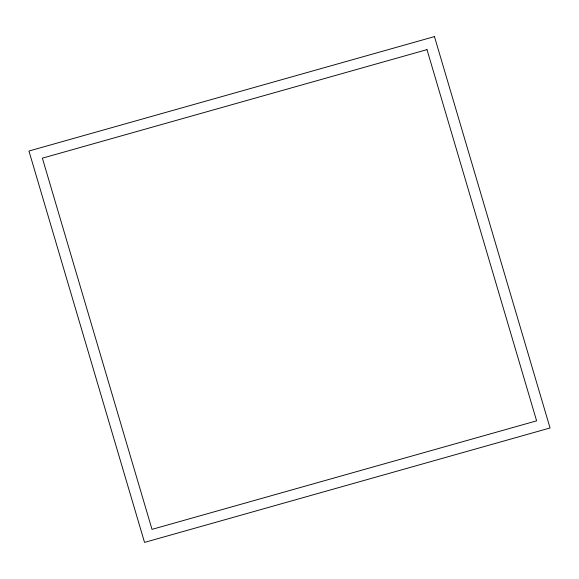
<?xml version="1.0" encoding="UTF-8"?>
<svg xmlns="http://www.w3.org/2000/svg" width="579" height="579" viewBox="0 0 579 579"><rect width="100%" height="100%" fill="white"/><g stroke="black" fill="none" stroke-linecap="round" stroke-linejoin="round"><path stroke-width="0.87" d="M434.46 36.6L28.95 151.025L144.54 542.4L550.05 427.975L434.46 36.6M426.991 49.635L42.383 158.161L152.009 529.365L536.617 420.839L426.991 49.635"/></g></svg>
